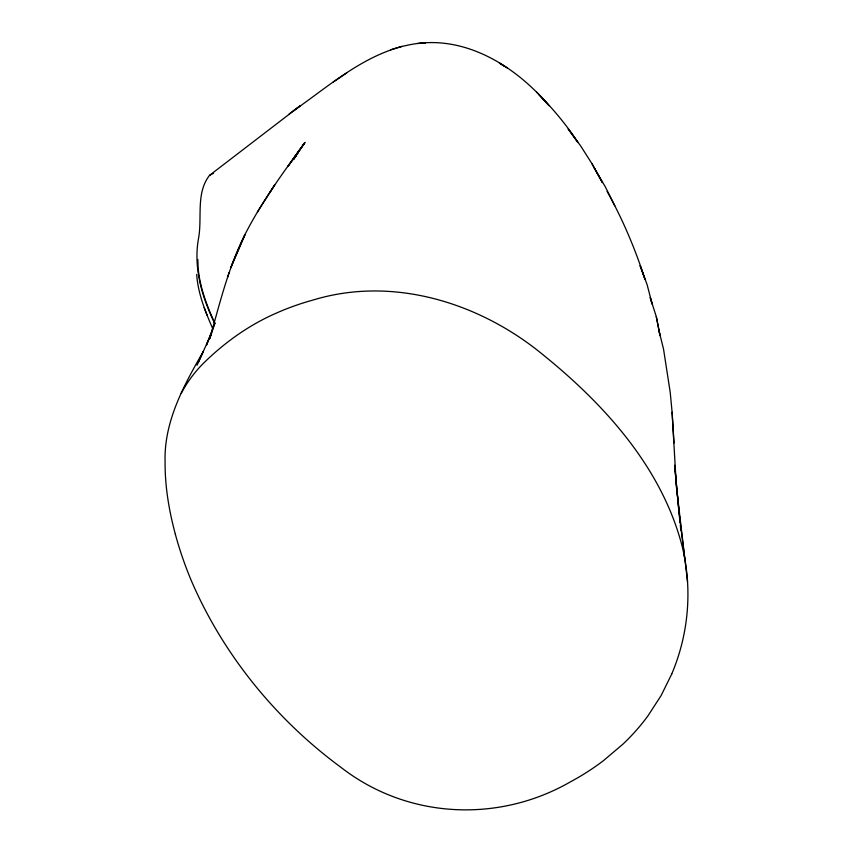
<?xml version="1.0" encoding="UTF-8"?>
<svg xmlns="http://www.w3.org/2000/svg" width="853" height="853" viewBox="0 0 853 853"><rect width="100%" height="100%" fill="white"/><g stroke="black" fill="none" stroke-linecap="round" stroke-linejoin="round"><path stroke-width="1.28" d="M293.699 158.306L299.456 150.171L287.802 166.602L305.054 142.451C284.401 170.813 263.545 199.218 247.146 230.331C229.137 264.217 220.223 301.845 209.817 338.502L214.892 323.148L206.49 344.996L210.83 334.834L197.032 365.233M227.548 277.46L229.073 272.597M198.291 362.514L203.355 351.372C183.928 385.204 163.915 421.425 165.087 461.729C164.896 486.253 169.001 510.627 175.355 534.255M671.78 673.934L661.15 695.504L647.875 715.966A233.519 213.495 7.4 0 1 623.01 744.083L603.37 760.727A258.608 236.43 7.4 0 1 570.284 781.934C498.077 823.39 407.158 818.795 341.061 767.433C276.169 719.719 223.241 654.827 191.349 580.722A422.043 385.855 7.4 0 1 175.345 534.255M294.349 158.221L296.279 154.809L295.095 156.909M295.149 157.144L297.804 152.762L293.485 159.628L304.308 143.208L299.243 150.48M257.425 212.024L274.687 184.962L269.26 193.439M289.22 113.907L300.032 105.943L209.507 175.377C195.401 193.514 202.619 218.475 198.312 239.597C193.482 268.492 202.14 297.43 214.647 323.266M293.347 110.879C331.689 84.18 369.296 49.783 417.458 43.482C468.979 36.786 517.163 67.984 549.14 105.761M209.507 175.377L213.549 173.287M346.702 72.963L333.107 82.101M401.891 46.318L390.621 49.783M417.458 43.482L425.338 43.002L420.955 43.247M504.283 66.076L499.421 63.111L507.215 67.909M536.58 92.071C551.838 107.585 566.083 124.101 577.886 142.43L568.173 128.92L580.605 145.852L592.035 163.808L602.389 182.553L592.035 163.808M539.107 94.886L548.362 104.919M594.285 168.03L605.161 186.562L614.81 205.722M607.101 191.413C622.658 219.232 635.144 248.756 644.921 279.08L640.113 265.667L647.171 284.859L652.161 304.116L650.21 297.548L656.277 316.559L660.03 335.634L656.277 316.559M212.653 328.48C205.157 311.27 197.971 293.357 196.691 274.421M214.753 322.999C206.778 305.459 199.687 287.077 198.141 267.703M204.208 307.538L207.066 315.226M658.825 330.09L663.538 349.101L670.213 392.316L672.1 412.191L676.354 486.455L687.529 581.639A243.873 222.964 7.4 0 1 671.769 673.934M684.703 558.278L678.86 510.968L674.638 465.29L680.065 522.804M680.331 525.352L680.865 530.577M673.998 442.963L672.1 412.191M198.077 266.648L197.832 259.44M181.209 393.382A142.44 130.221 7.4 0 1 202.982 363.73C224.168 342.821 248.66 325.217 275.999 313.264A250.878 229.361 7.4 0 1 312.912 300.085C392.966 275.583 479.781 302.719 542.849 354.624C604.734 404.599 662.035 467.881 682.272 546.72A238.573 218.112 7.4 0 1 687.518 581.639M232.613 263.044L230.768 267.789L244.854 234.831L232.613 263.044"/></g></svg>
